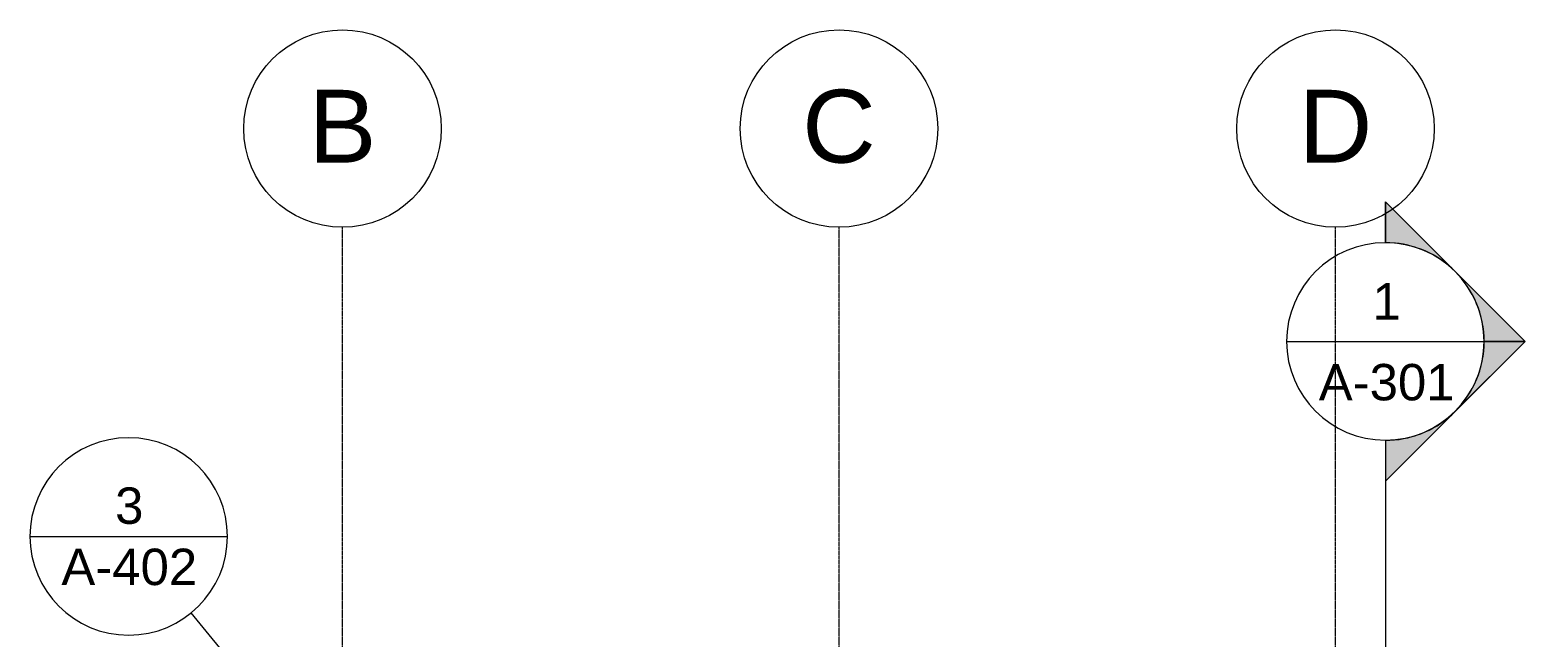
# Model space of a CAD drawing. Header units: inches. Extents: x -54880 to -186, y -265 to 853.
# Drawn here: x -17079 to -16352, y 449 to 745 of the extents above; entities that cross this region are included whole.
import ezdxf

# ---------------------------------------------------------------- set-up
doc = ezdxf.new("R2010")
doc.units = ezdxf.units.IN
doc.header["$MEASUREMENT"] = 0
doc.linetypes.add('Grid Line 1_2_', pattern=[0.875, 0.5, -0.125, 0.125, -0.125])
for name, color, linetype, lineweight in [('A-ANNO-SYMB', 150, 'Continuous', 9), ('G-ANNO-SYMB', 111, 'Continuous', 9), ('S-GRID', 1, 'Continuous', 9), ('S-GRID-IDEN', 1, 'Continuous', 9)]:
    doc.layers.add(name, color=color, linetype=linetype, lineweight=lineweight)
doc.styles.add('Arial_1', font='arial.ttf', dxfattribs={"height": 35.407186})
doc.styles.add('Arial_2', font='arial.ttf', dxfattribs={"height": 17.703593})

# ---------------------------------------------------------------- blocks, each defined once
blk = doc.blocks.new('Grid - Grid Head - Circle-14747-Section 1')
at = {"layer": 'S-GRID-IDEN'}
blk.add_circle((21143.8, 696.66), 48, dxfattribs=at)
blk = doc.blocks.new('Section - Section Head - Filled-1526-Section 1')
at = {"layer": 'G-ANNO-SYMB'}
h = blk.add_hatch(color=256, dxfattribs=at)
edge = h.paths.add_edge_path(flags=0)
edge.add_arc((22069.39, 593.16), 48.06, 47.9216, 90)
edge.add_line((22069.39, 641.22), (22069.39, 661.04))
edge.add_line((22069.39, 661.04), (22101.6, 628.83))
h = blk.add_hatch(color=256, dxfattribs=at)
edge = h.paths.add_edge_path(flags=0)
edge.add_line((22103.33, 627.1), (22137.27, 593.16))
edge.add_line((22137.27, 593.16), (22117.39, 593.16))
edge.add_arc((22069.39, 593.16), 48, 360, 405)
h = blk.add_hatch(color=256, dxfattribs=at)
edge = h.paths.add_edge_path(flags=0)
edge.add_arc((22069.39, 593.16), 48, 315, 360)
edge.add_line((22117.39, 593.16), (22137.27, 593.16))
edge.add_line((22137.27, 593.16), (22103.33, 559.22))
h = blk.add_hatch(color=256, dxfattribs=at)
edge = h.paths.add_edge_path(flags=0)
edge.add_line((22101.6, 557.48), (22069.39, 525.27))
edge.add_line((22069.39, 525.27), (22069.39, 545.09))
edge.add_arc((22069.39, 593.16), 48.06, 270, 312.0784)
for p, q in [((22137.27, 593.16), (22069.39, 661.04)), ((22069.39, 641.16), (22069.39, 661.04)), ((22101.6, 628.83), (22069.39, 661.04)), ((22069.39, 661.04), (22069.39, 641.22)), ((22137.27, 593.16), (22103.33, 627.1)), ((22137.27, 593.16), (22069.39, 525.27)), ((22103.33, 559.22), (22137.27, 593.16)), ((22117.39, 593.16), (22137.27, 593.16)), ((22137.27, 593.16), (22117.39, 593.16)), ((22069.39, 525.27), (22101.6, 557.48)), ((22069.39, 545.16), (22069.39, 525.27)), ((22069.39, 545.09), (22069.39, 525.27))]:
    blk.add_line(p, q, dxfattribs=at)
for radius, start, end in [(48, 90, 270), (48.06, 47.9216, 90), (48, 270, 90), (48, 360, 45), (48, 315, 360), (48.06, 270, 312.0784)]:
    blk.add_arc((22069.39, 593.16), radius, start, end, dxfattribs=at)
blk = doc.blocks.new('Section - Callout Head-19020-Section 1')
at = {"layer": 'A-ANNO-SYMB'}
blk.add_line((22474.62, 462.29), (22570.62, 462.29), dxfattribs=at)
for start, end in [(0, 180), (180, 360)]:
    blk.add_arc((22522.62, 462.29), 48, start, end, dxfattribs=at)

msp = doc.modelspace()

# ---------------------------------------------------------------- linework, layer by layer
at = {"layer": 'A-ANNO-SYMB'}
msp.add_line((-16969.18, 422.93), (-17000.45, 461.19), dxfattribs=at)
at = {"layer": 'G-ANNO-SYMB'}
for p, q in [((-16468.24, 593.16), (-16372.24, 593.16)), ((-16420.24, 545.16), (-16420.24, -54.82))]:
    msp.add_line(p, q, dxfattribs=at)
at = {"layer": 'S-GRID', "linetype": 'Grid Line 1_2_'}
for p, q in [((-16926.96, -132), (-16926.96, 648.66)), ((-16685.71, -132), (-16685.71, 648.66)), ((-16444.46, -132), (-16444.46, 648.66))]:
    msp.add_line(p, q, dxfattribs=at)

# ---------------------------------------------------------------- block references
at = {"layer": 'A-ANNO-SYMB'}
msp.add_blockref('Section - Callout Head-19020-Section 1', (-39553.45, 36.06), dxfattribs=at)
at = {"layer": 'G-ANNO-SYMB'}
msp.add_blockref('Section - Section Head - Filled-1526-Section 1', (-38489.63, 0), dxfattribs=at)
at = {"layer": 'S-GRID-IDEN'}
for p in [(-38070.76, 0), (-37829.51, 0), (-37588.26, 0)]:
    msp.add_blockref('Grid - Grid Head - Circle-14747-Section 1', p, dxfattribs=at)

# ---------------------------------------------------------------- texts
at = {"layer": 'A-ANNO-SYMB', "attachment_point": 2, "line_spacing_factor": 0.938532, "style": 'Arial_2'}
for s, insert, char_height, width in [('3', (-17030.55, 522.17), 17.7, 16.416), ('A-402', (-17030.55, 492.4), 17.704, 78.624)]:
    msp.add_mtext(s, dxfattribs=dict(at, insert=insert, char_height=char_height, width=width))
at = {"layer": 'G-ANNO-SYMB', "attachment_point": 2, "line_spacing_factor": 0.938532, "style": 'Arial_2'}
for s, insert, char_height, width in [('1', (-16419.62, 621.5), 17.7, 16.416), ('A-301', (-16419.62, 582.22), 17.704, 78.624)]:
    msp.add_mtext(s, dxfattribs=dict(at, insert=insert, char_height=char_height, width=width))

# ---------------------------------------------------------------- next in the draw order: texts
at = {"layer": 'S-GRID-IDEN', "char_height": 35.41, "attachment_point": 2, "line_spacing_factor": 0.938532, "style": 'Arial_1', "bg_fill": 3, "box_fill_scale": 1.25, "bg_fill_color": 0, "bg_fill_transparency": 0}
for s, insert, width in [('B', (-16926.97, 715.53), 39.312), ('C', (-16685.72, 715.53), 42.336), ('D', (-16444.47, 715.53), 42.336)]:
    msp.add_mtext(s, dxfattribs=dict(at, insert=insert, width=width))

doc.saveas('drawing.dxf')
